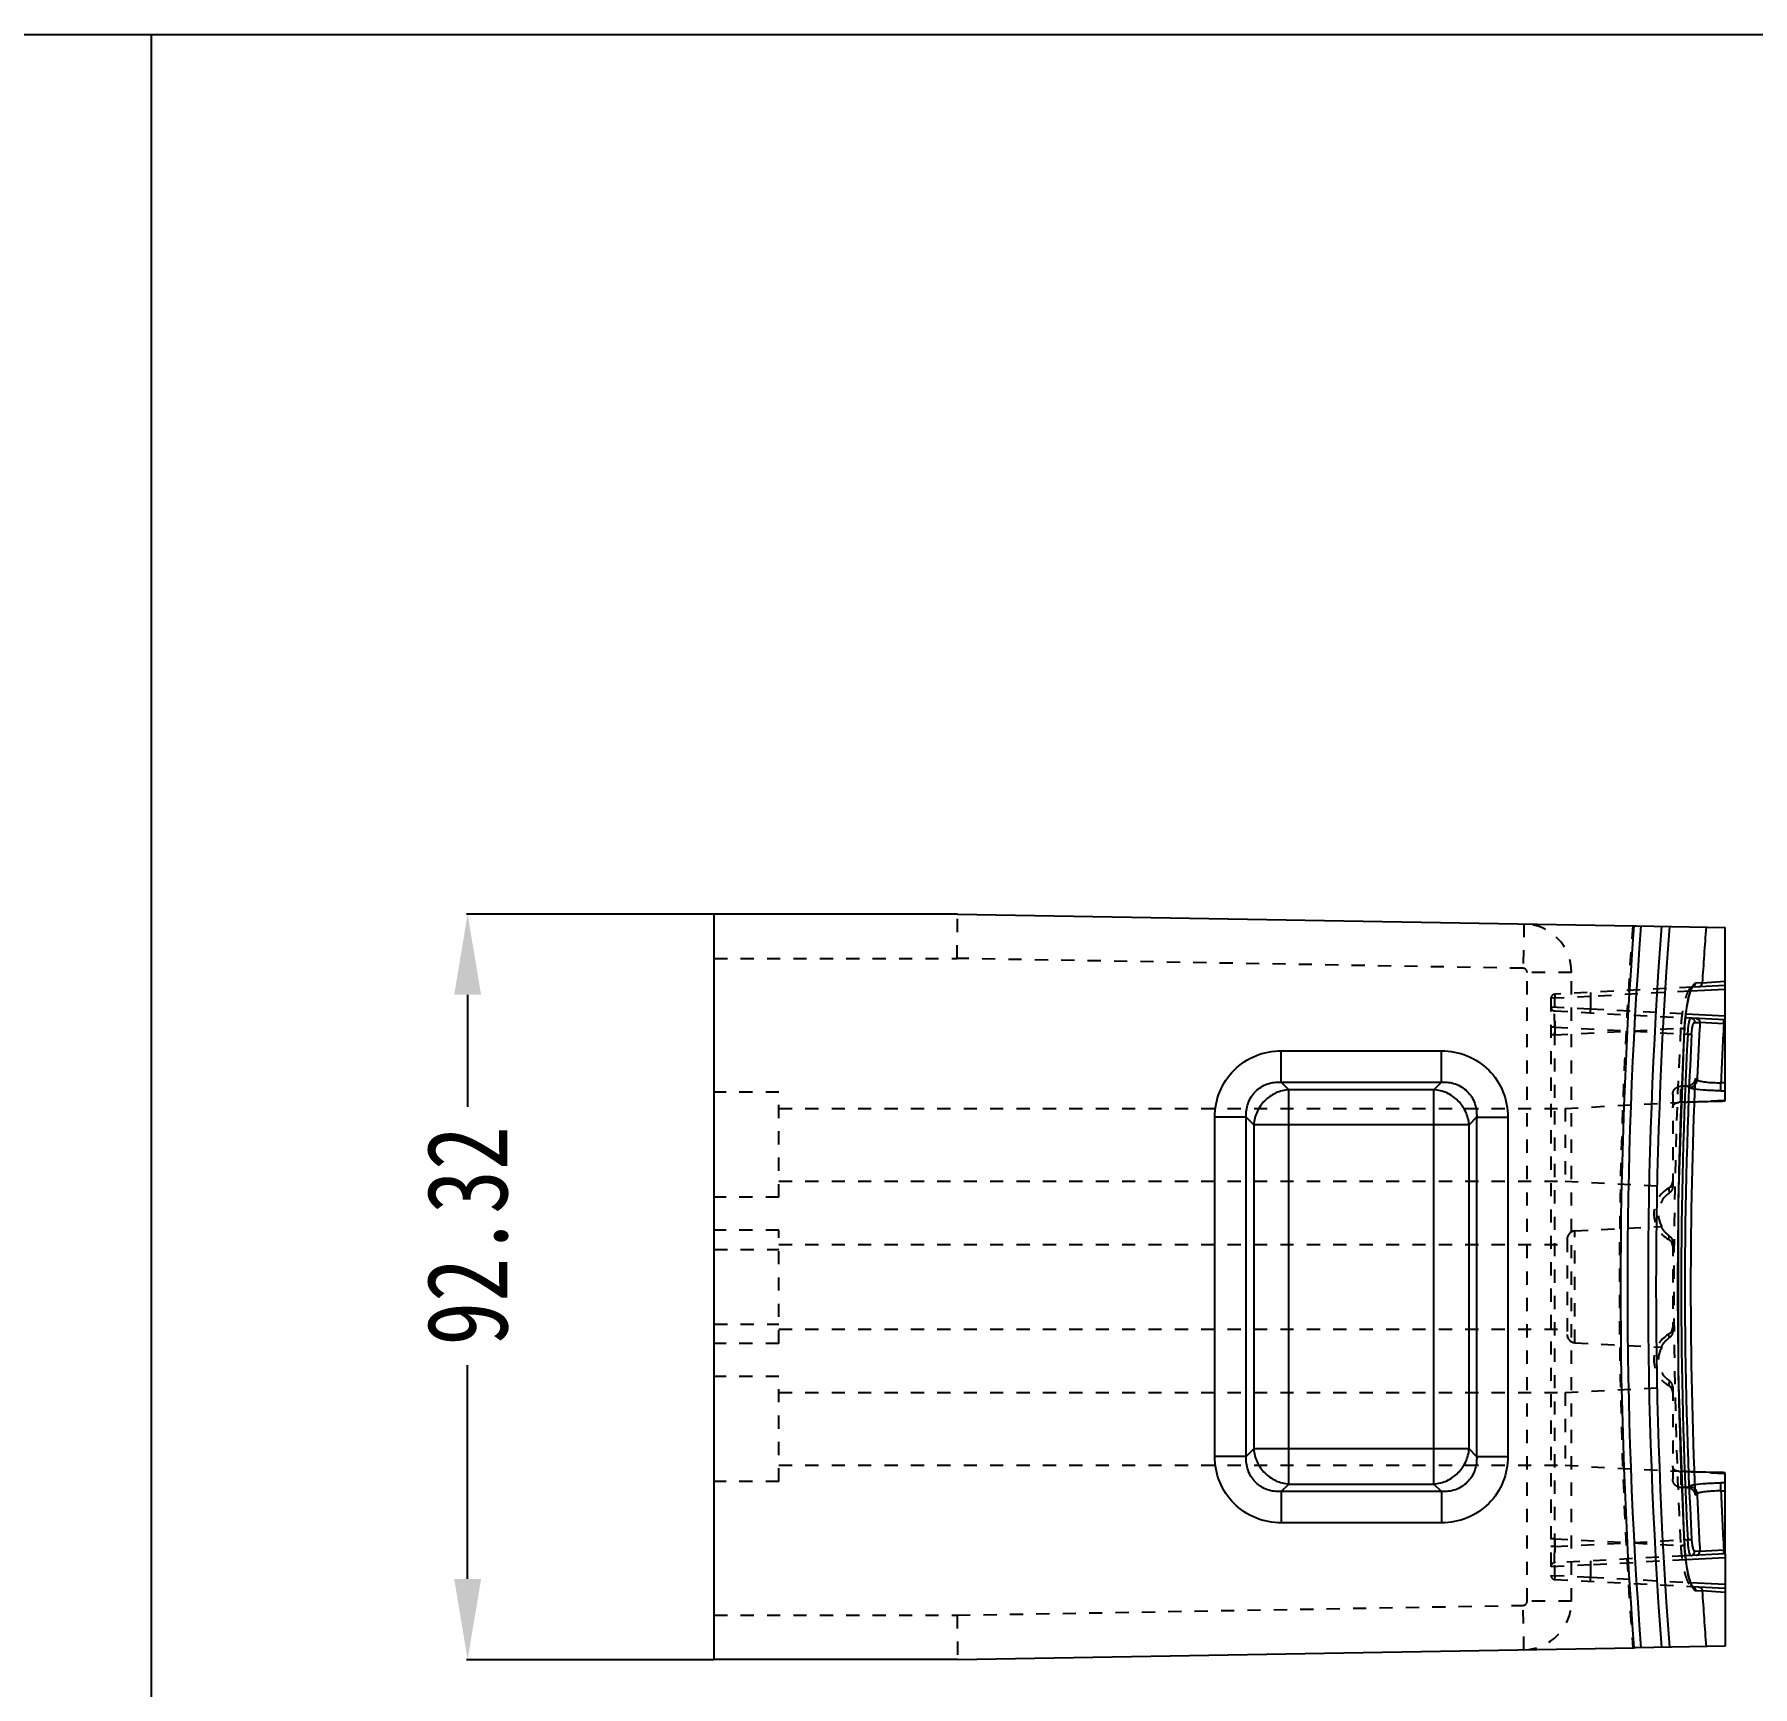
# Model space of a CAD drawing. Header units: millimetres. Extents: x 3432 to 5032, y -1628 to -1061.
# Drawn here: x 3922.9 to 4135.6, y -1265.5 to -1060.9 of the extents above; entities that cross this region are included whole.
import ezdxf

# ---------------------------------------------------------------- set-up
doc = ezdxf.new("R2010")
doc.units = ezdxf.units.MM
doc.header["$LTSCALE"] = 16.335
doc.header["$PDMODE"] = 3
doc.header["$PDSIZE"] = 0.3125
doc.linetypes.add('HIDDEN', pattern=[0.2, 0.1, -0.1])
doc.layers.get('0').update_dxf_attribs({"linetype": 'CONTINUOUS'})
doc.layers.get('Defpoints').update_dxf_attribs({"linetype": 'CONTINUOUS'})
doc.layers.add('DEFAULT_2', color=8, linetype='HIDDEN')
doc.styles.get("Standard").update_dxf_attribs({"font": 'txt', "width": 0.8})
doc.dimstyles.new('STANDARD$0', dxfattribs={"dimscale": 2, "dimtxt": 3, "dimasz": 3, "dimexe": 1.25, "dimexo": 0.625, "dimgap": 0.5, "dimtad": 0, "dimdsep": 46, "dimlunit": 6, "dimtxsty": 'Standard', "dimblk": 'CLOSEDBLANK', "dimcen": 0, "dimclrt": 2, "dimazin": 2, "dimtfac": 2, "dimtmove": 1, "dimatfit": 3, "dimfxl": 0, "dimtolj": 1, "dimtzin": 0, "dimarcsym": 0})

# ---------------------------------------------------------------- blocks, each defined once
blk = doc.blocks.new('*D567')
at = {"color": 4, "lineweight": -2}
for p, q in [((4006.98, -1169.8), (3976.4, -1169.8)), ((3976.52, -1179.8), (3976.52, -1193.65)), ((3976.52, -1252.12), (3976.52, -1225.65)), ((4006.98, -1262.12), (3976.4, -1262.12))]:
    blk.add_line(p, q, dxfattribs=at)
at = {"color": 4}
for points in [[(3974.86, -1179.8), (3978.19, -1179.8), (3976.52, -1169.8)], [(3974.86, -1252.12), (3978.19, -1252.12), (3976.52, -1262.12)]]:
    blk.add_solid(points, dxfattribs=at)
at = {"layer": 'Defpoints', "color": 0}
for p in [(4007.04, -1169.8), (3976.52, -1262.12), (4007.04, -1262.12)]:
    blk.add_point(p, dxfattribs=at)
at = {"color": 6, "insert": (3976.52, -1209.65), "char_height": 10, "attachment_point": 5, "rotation": 90}
blk.add_mtext('\\A1;92.32', dxfattribs=at)

msp = doc.modelspace()

# ---------------------------------------------------------------- linework, layer by layer
msp.add_line((3937.368, -1060.875), (3937.368, -1627.503))
at = {"color": 7, "linetype": 'Continuous'}
for p, q in [((4007.042, -1262.116), (4007.042, -1169.796)), ((4037.146, -1169.796), (4007.042, -1169.796)), ((4037.146, -1169.796), (4120.848, -1171.257)), ((4121.107, -1171.262), (4132.142, -1171.454)), ((4132.142, -1192.944), (4132.142, -1171.454)), ((4132.142, -1179.129), (4127.872, -1179.352)), ((4132.142, -1178.629), (4128.143, -1178.838)), ((4129.311, -1178.33), (4128.497, -1178.373)), ((4129.311, -1178.33), (4132.142, -1178.128)), ((4127.282, -1182.144), (4132.142, -1182.399)), ((4127.119, -1183.964), (4127.109, -1183.964)), ((4132.142, -1182.899), (4127.225, -1182.641)), ((4128.371, -1183.206), (4129.021, -1183.24)), ((4131.978, -1183.394), (4129.021, -1183.24)), ((4131.978, -1183.394), (4132.005, -1182.892)), ((4131.978, -1183.394), (4132.142, -1183.402)), ((4127.095, -1184.643), (4127.528, -1184.665)), ((4077.214, -1190.605), (4077.214, -1186.742)), ((4077.214, -1186.742), (4097.046, -1186.742)), ((4097.046, -1190.605), (4097.046, -1186.742)), ((4077.214, -1190.605), (4078.152, -1191.543)), ((4077.214, -1190.605), (4097.046, -1190.605)), ((4097.046, -1190.605), (4096.108, -1191.543)), ((4128.432, -1190.164), (4128.674, -1190.321)), ((4131.623, -1191.676), (4131.623, -1190.678)), ((4132.142, -1190.678), (4131.623, -1190.678)), ((4078.152, -1240.369), (4078.152, -1191.543)), ((4096.108, -1191.543), (4078.152, -1191.543)), ((4096.108, -1240.369), (4096.108, -1191.543)), ((4131.623, -1191.676), (4132.142, -1191.676)), ((4069.003, -1236.961), (4069.003, -1194.952)), ((4072.867, -1194.952), (4069.003, -1194.952)), ((4072.867, -1236.961), (4072.867, -1194.952)), ((4072.867, -1194.952), (4073.805, -1195.89)), ((4101.393, -1194.952), (4100.455, -1195.89)), ((4101.393, -1194.952), (4101.393, -1236.961)), ((4101.393, -1194.952), (4105.256, -1194.952)), ((4105.256, -1194.952), (4105.256, -1236.961)), ((4073.805, -1195.89), (4073.805, -1236.023)), ((4100.455, -1195.89), (4073.805, -1195.89)), ((4100.455, -1236.023), (4100.455, -1195.89)), ((4072.867, -1236.961), (4069.003, -1236.961)), ((4072.867, -1236.961), (4073.805, -1236.023)), ((4100.455, -1236.023), (4073.805, -1236.023)), ((4101.393, -1236.961), (4100.455, -1236.023)), ((4101.393, -1236.961), (4105.256, -1236.961)), ((4132.142, -1249.014), (4132.142, -1238.968)), ((4077.214, -1241.307), (4078.152, -1240.369)), ((4077.214, -1241.307), (4077.214, -1245.171)), ((4097.046, -1241.307), (4077.214, -1241.307)), ((4078.152, -1240.369), (4096.108, -1240.369)), ((4097.046, -1241.307), (4096.108, -1240.369)), ((4097.046, -1241.307), (4097.046, -1245.171)), ((4128.674, -1241.591), (4128.432, -1241.749)), ((4131.623, -1241.234), (4131.623, -1240.236)), ((4132.142, -1240.236), (4131.623, -1240.236)), ((4131.623, -1241.234), (4132.142, -1241.234)), ((4097.046, -1245.171), (4077.214, -1245.171)), ((4127.095, -1247.27), (4127.528, -1247.247)), ((4127.119, -1247.949), (4127.109, -1247.949)), ((4132.142, -1249.014), (4127.224, -1249.271)), ((4132.142, -1249.514), (4127.282, -1249.768)), ((4129.021, -1248.672), (4128.371, -1248.706)), ((4129.021, -1248.672), (4131.978, -1248.519)), ((4132.142, -1248.51), (4131.978, -1248.519)), ((4132.005, -1249.021), (4131.978, -1248.519)), ((4132.142, -1249.322), (4132.142, -1260.458)), ((4127.873, -1252.56), (4132.142, -1252.784)), ((4128.125, -1253.073), (4132.142, -1253.284)), ((4128.497, -1253.54), (4129.311, -1253.582)), ((4132.142, -1253.785), (4129.311, -1253.582)), ((4037.146, -1262.116), (4120.848, -1260.655)), ((4132.142, -1260.458), (4121.107, -1260.651)), ((4037.146, -1262.116), (4007.042, -1262.116))]:
    msp.add_line(p, q, dxfattribs=at)
msp.add_lwpolyline([(3431.544, -1060.875), (4642.265, -1060.875), (4642.265, -1627.503), (3431.544, -1627.503)], close=True)
for points in [[(4127.119, -1183.964), (4127.125, -1183.848), (4127.202, -1182.838), (4127.309, -1181.9), (4127.44, -1181.062), (4127.585, -1180.344), (4127.738, -1179.755), (4127.889, -1179.304), (4128.027, -1178.994)], [(4128.027, -1178.994), (4128.13, -1178.832), (4128.142, -1178.818)], [(4127.119, -1247.949), (4126.371, -1226.947), (4126.37, -1205.039), (4127.119, -1183.964)], [(4128.031, -1252.925), (4127.894, -1252.622), (4127.744, -1252.178), (4127.592, -1251.599), (4127.447, -1250.89), (4127.316, -1250.062), (4127.208, -1249.135), (4127.129, -1248.134), (4127.119, -1247.949)], [(4128.134, -1253.095), (4128.143, -1253.1), (4128.131, -1253.083), (4128.031, -1252.925)]]:
    msp.add_lwpolyline(points, dxfattribs=at)
for centre, radius, start, end in [((4724.242, -1215.956), 605.047, 175.763308, 184.236692), ((4724.242, -1215.956), 604.186, 175.758693, 184.241307), ((4724.242, -1215.956), 601.639, 175.744953, 184.255047), ((4724.242, -1215.956), 600.652, 175.739599, 184.260401), ((4724.242, -1215.956), 596.119, 175.71478, 176.381194), ((4730.342, -1215.956), 604.08, 176.963826, 183.036172), ((4724.242, -1215.956), 596.119, 176.854001, 177.535323), ((4724.242, -1215.956), 593.158, 176.853071, 177.557544), ((4718.282, -1215.956), 591.582, 176.968016, 183.031985), ((4718.282, -1215.956), 591.115, 176.968124, 183.031864), ((4724.242, -1215.956), 596.368, 177.521238, 182.478762), ((4724.242, -1215.956), 596.119, 182.464677, 183.145999), ((4724.242, -1215.956), 593.158, 182.442456, 183.146929), ((4724.242, -1215.956), 596.119, 183.618806, 184.28522)]:
    msp.add_arc(centre, radius, start, end, dxfattribs=at)
for points, knots in [([(4128, -1178.943), (4127.874, -1179.221), (4127.658, -1179.903), (4127.41, -1181.066), (4127.217, -1182.453), (4127.137, -1183.445), (4127.11, -1183.96)], [0, 0, 0, 0, 0.1793476, 0.4170713, 0.697268, 1, 1, 1, 1]), ([(4128.253, -1178.521), (4128.231, -1178.547), (4128.13, -1178.677), (4128.054, -1178.824), (4128, -1178.943)], [0, 0, 0, 0, 0.2080836, 1, 1, 1, 1]), ([(4128.03, -1178.844), (4128.108, -1178.84), (4128.267, -1178.792), (4128.384, -1178.673), (4128.426, -1178.604)], [0, 0, 0, 0, 0.491662, 1, 1, 1, 1]), ([(4128.497, -1178.373), (4128.476, -1178.374), (4128.38, -1178.394), (4128.304, -1178.464), (4128.253, -1178.521)], [0, 0, 0, 0, 0.2099883, 1, 1, 1, 1]), ([(4128.426, -1178.604), (4128.436, -1178.587), (4128.473, -1178.515), (4128.493, -1178.434), (4128.497, -1178.373)], [0, 0, 0, 0, 0.2432095, 1, 1, 1, 1]), ([(4128.845, -1178.801), (4128.964, -1178.795), (4129.203, -1178.687), (4129.304, -1178.448), (4129.311, -1178.33)], [0, 0, 0, 0, 0.5022883, 1, 1, 1, 1]), ([(4127.528, -1184.665), (4127.541, -1184.408), (4127.579, -1183.933), (4127.654, -1183.378), (4127.729, -1183.022), (4127.785, -1182.84), (4127.831, -1182.728), (4127.883, -1182.676), (4127.905, -1182.677)], [0, 0, 0, 0, 0.3765855, 0.6945671, 0.8166197, 0.9086773, 0.9685999, 1, 1, 1, 1]), ([(4127.905, -1182.677), (4128.031, -1182.684), (4128.289, -1182.807), (4128.378, -1183.078), (4128.371, -1183.206)], [0, 0, 0, 0, 0.4967133, 1, 1, 1, 1]), ([(4127.994, -1184.691), (4128.005, -1184.497), (4128.038, -1184.139), (4128.109, -1183.724), (4128.188, -1183.455), (4128.247, -1183.312), (4128.318, -1183.207), (4128.371, -1183.206)], [0, 0, 0, 0, 0.3719411, 0.6859985, 0.8069, 0.8990414, 1, 1, 1, 1]), ([(4128.555, -1182.711), (4128.681, -1182.718), (4128.94, -1182.841), (4129.028, -1183.112), (4129.021, -1183.24)], [0, 0, 0, 0, 0.4967176, 1, 1, 1, 1]), ([(4127.528, -1184.665), (4127.582, -1184.668), (4127.738, -1184.677), (4127.893, -1184.684), (4127.994, -1184.691)], [0, 0, 0, 0, 0.3486116, 1, 1, 1, 1]), ([(4069.003, -1194.952), (4069.003, -1193.881), (4069.406, -1191.714), (4071.218, -1188.957), (4073.975, -1187.144), (4076.142, -1186.742), (4077.214, -1186.742)], [0, 0, 0, 0, 0.2500667, 0.4999766, 0.749904, 1, 1, 1, 1]), ([(4097.046, -1186.742), (4098.117, -1186.742), (4100.284, -1187.144), (4103.041, -1188.956), (4104.854, -1191.714), (4105.256, -1193.881), (4105.256, -1194.952)], [0, 0, 0, 0, 0.2500667, 0.4999766, 0.749904, 1, 1, 1, 1]), ([(4072.867, -1194.952), (4072.837, -1194.377), (4072.981, -1193.194), (4073.921, -1191.66), (4075.456, -1190.719), (4076.638, -1190.575), (4077.214, -1190.605)], [0, 0, 0, 0, 0.2489164, 0.499972, 0.7510509, 1, 1, 1, 1]), ([(4097.046, -1190.605), (4097.621, -1190.575), (4098.803, -1190.719), (4100.338, -1191.66), (4101.279, -1193.194), (4101.423, -1194.377), (4101.393, -1194.952)], [0, 0, 0, 0, 0.2489164, 0.499972, 0.7510509, 1, 1, 1, 1]), ([(4128.43, -1190.921), (4128.464, -1190.881), (4128.593, -1190.705), (4128.663, -1190.487), (4128.674, -1190.321)], [0, 0, 0, 0, 0.2391667, 1, 1, 1, 1]), ([(4128.674, -1190.321), (4128.715, -1190.356), (4128.835, -1190.415), (4129.057, -1190.484), (4129.356, -1190.545), (4129.877, -1190.62), (4130.641, -1190.675), (4131.282, -1190.683), (4131.623, -1190.678)], [0, 0, 0, 0, 0.0532986, 0.1313799, 0.2337205, 0.3580976, 0.6590246, 1, 1, 1, 1]), ([(4078.152, -1191.543), (4077.602, -1191.58), (4076.5, -1191.867), (4075.106, -1192.845), (4074.129, -1194.238), (4073.842, -1195.341), (4073.805, -1195.89)], [0, 0, 0, 0, 0.2480086, 0.5, 0.7519914, 1, 1, 1, 1]), ([(4100.455, -1195.89), (4100.418, -1195.341), (4100.131, -1194.238), (4099.153, -1192.845), (4097.76, -1191.867), (4096.657, -1191.58), (4096.108, -1191.543)], [0, 0, 0, 0, 0.2480086, 0.5, 0.7519914, 1, 1, 1, 1]), ([(4128.348, -1193.036), (4128.662, -1193.026), (4129.926, -1192.99), (4131.191, -1192.963), (4132.142, -1192.944)], [0, 0, 0, 0, 0.2479238, 1, 1, 1, 1]), ([(4131.623, -1191.676), (4131.01, -1191.676), (4129.92, -1191.645), (4128.831, -1191.551), (4128.361, -1191.47)], [0, 0, 0, 0, 0.5619288, 1, 1, 1, 1]), ([(4077.214, -1245.171), (4076.142, -1245.171), (4073.976, -1244.769), (4071.219, -1242.956), (4069.406, -1240.199), (4069.003, -1238.032), (4069.003, -1236.961)], [0, 0, 0, 0, 0.2500667, 0.4999766, 0.749904, 1, 1, 1, 1]), ([(4077.214, -1241.307), (4076.638, -1241.337), (4075.456, -1241.194), (4073.921, -1240.253), (4072.981, -1238.718), (4072.837, -1237.536), (4072.867, -1236.961)], [0, 0, 0, 0, 0.2489164, 0.499972, 0.7510509, 1, 1, 1, 1]), ([(4073.805, -1236.023), (4073.842, -1236.572), (4074.129, -1237.674), (4075.106, -1239.068), (4076.5, -1240.046), (4077.602, -1240.333), (4078.152, -1240.369)], [0, 0, 0, 0, 0.2480086, 0.5, 0.7519914, 1, 1, 1, 1]), ([(4096.108, -1240.369), (4096.657, -1240.333), (4097.76, -1240.046), (4099.153, -1239.068), (4100.131, -1237.674), (4100.418, -1236.572), (4100.455, -1236.023)], [0, 0, 0, 0, 0.2480086, 0.5, 0.7519914, 1, 1, 1, 1]), ([(4101.393, -1236.961), (4101.423, -1237.536), (4101.279, -1238.718), (4100.338, -1240.253), (4098.804, -1241.194), (4097.621, -1241.337), (4097.046, -1241.307)], [0, 0, 0, 0, 0.2489164, 0.499972, 0.7510509, 1, 1, 1, 1]), ([(4105.256, -1236.961), (4105.256, -1238.032), (4104.854, -1240.198), (4103.041, -1242.956), (4100.284, -1244.769), (4098.117, -1245.171), (4097.046, -1245.171)], [0, 0, 0, 0, 0.2500667, 0.4999766, 0.749904, 1, 1, 1, 1]), ([(4132.142, -1238.968), (4131.824, -1238.962), (4130.559, -1238.936), (4129.295, -1238.907), (4128.348, -1238.876)], [0, 0, 0, 0, 0.2514991, 1, 1, 1, 1]), ([(4128.359, -1240.443), (4128.83, -1240.361), (4129.919, -1240.267), (4131.01, -1240.236), (4131.623, -1240.236)], [0, 0, 0, 0, 0.4379914, 1, 1, 1, 1]), ([(4128.43, -1240.991), (4128.464, -1241.031), (4128.593, -1241.207), (4128.663, -1241.426), (4128.674, -1241.591)], [0, 0, 0, 0, 0.2391651, 1, 1, 1, 1]), ([(4131.623, -1241.234), (4131.282, -1241.229), (4130.641, -1241.238), (4129.877, -1241.293), (4129.356, -1241.367), (4129.057, -1241.429), (4128.835, -1241.498), (4128.715, -1241.557), (4128.674, -1241.591)], [0, 0, 0, 0, 0.3411208, 0.6419944, 0.766305, 0.8686554, 0.946692, 1, 1, 1, 1]), ([(4127.11, -1247.952), (4127.137, -1248.468), (4127.218, -1249.46), (4127.411, -1250.848), (4127.659, -1252.012), (4127.875, -1252.694), (4128.001, -1252.972)], [0, 0, 0, 0, 0.3028059, 0.5830343, 0.8207174, 1, 1, 1, 1]), ([(4127.528, -1247.247), (4127.581, -1247.244), (4127.736, -1247.236), (4127.892, -1247.228), (4127.994, -1247.221)], [0, 0, 0, 0, 0.3384041, 1, 1, 1, 1]), ([(4127.905, -1249.236), (4127.883, -1249.237), (4127.829, -1249.186), (4127.786, -1249.072), (4127.729, -1248.891), (4127.654, -1248.535), (4127.578, -1247.979), (4127.542, -1247.505), (4127.528, -1247.247)], [0, 0, 0, 0, 0.0318228, 0.0914948, 0.1834759, 0.305523, 0.6234901, 1, 1, 1, 1]), ([(4127.994, -1247.221), (4128.005, -1247.415), (4128.038, -1247.771), (4128.11, -1248.188), (4128.186, -1248.453), (4128.244, -1248.588), (4128.297, -1248.676), (4128.35, -1248.707), (4128.371, -1248.706)], [0, 0, 0, 0, 0.3692241, 0.6824602, 0.8029251, 0.8952735, 0.9592993, 1, 1, 1, 1]), ([(4127.905, -1249.236), (4128.031, -1249.229), (4128.29, -1249.105), (4128.378, -1248.834), (4128.371, -1248.706)], [0, 0, 0, 0, 0.4967109, 1, 1, 1, 1]), ([(4128.555, -1249.201), (4128.681, -1249.195), (4128.94, -1249.071), (4129.028, -1248.8), (4129.021, -1248.672)], [0, 0, 0, 0, 0.4967165, 1, 1, 1, 1]), ([(4128.001, -1252.972), (4128.021, -1253.016), (4128.093, -1253.163), (4128.178, -1253.306), (4128.254, -1253.393)], [0, 0, 0, 0, 0.2931548, 1, 1, 1, 1]), ([(4128.03, -1253.068), (4128.108, -1253.073), (4128.265, -1253.12), (4128.381, -1253.236), (4128.423, -1253.304)], [0, 0, 0, 0, 0.4925261, 1, 1, 1, 1]), ([(4128.254, -1253.393), (4128.273, -1253.414), (4128.339, -1253.482), (4128.43, -1253.537), (4128.497, -1253.54)], [0, 0, 0, 0, 0.303781, 1, 1, 1, 1]), ([(4128.423, -1253.304), (4128.433, -1253.321), (4128.472, -1253.394), (4128.493, -1253.477), (4128.497, -1253.54)], [0, 0, 0, 0, 0.2429481, 1, 1, 1, 1]), ([(4128.845, -1253.111), (4128.964, -1253.117), (4129.203, -1253.225), (4129.304, -1253.465), (4129.311, -1253.582)], [0, 0, 0, 0, 0.5022922, 1, 1, 1, 1])]:
    msp.add_open_spline(points, degree=3, knots=knots, dxfattribs=at)
at = {"layer": 'DEFAULT_2', "color": 8, "linetype": 'HIDDEN'}
for p, q in [((4037.098, -1175.296), (4037.146, -1169.796)), ((4107.246, -1171.02), (4107.15, -1176.519)), ((4120.848, -1171.257), (4121.107, -1171.262)), ((4007.042, -1175.296), (4037.098, -1175.296)), ((4107.15, -1176.519), (4037.098, -1175.296)), ((4107.642, -1254.894), (4107.642, -1177.019)), ((4113.142, -1177.019), (4107.642, -1177.019)), ((4113.142, -1254.894), (4113.142, -1177.019)), ((4115.498, -1180.001), (4110.585, -1180.233)), ((4128.143, -1178.838), (4111.059, -1179.733)), ((4127.872, -1179.352), (4115.498, -1180.001)), ((4115.498, -1180.001), (4115.498, -1181.526)), ((4110.585, -1180.233), (4110.585, -1251.68)), ((4110.585, -1181.295), (4115.498, -1181.526)), ((4111.059, -1181.794), (4127.225, -1182.641)), ((4115.498, -1181.526), (4127.282, -1182.144)), ((4111.059, -1183.802), (4110.585, -1183.802)), ((4111.059, -1248.11), (4111.059, -1183.802)), ((4111.059, -1183.802), (4127.095, -1184.643)), ((4111.059, -1184.754), (4126.643, -1183.937)), ((4111.059, -1184.754), (4110.585, -1184.754)), ((4015.042, -1191.86), (4007.042, -1191.86)), ((4015.042, -1204.86), (4015.042, -1191.86)), ((4125.667, -1192.124), (4125.667, -1203.478)), ((4126.673, -1193.086), (4126.673, -1191.111)), ((4127.432, -1191.111), (4126.673, -1191.111)), ((4127.1, -1193.086), (4132.142, -1192.822)), ((4127.688, -1191.277), (4127.432, -1191.111)), ((4015.042, -1193.86), (4112.339, -1193.86)), ((4112.339, -1193.86), (4126.406, -1193.123)), ((4112.339, -1193.86), (4112.339, -1202.86)), ((4127.1, -1193.086), (4126.673, -1193.086)), ((4015.042, -1202.86), (4112.339, -1202.86)), ((4112.339, -1202.86), (4125.661, -1203.558)), ((4015.042, -1204.86), (4007.042, -1204.86)), ((4015.042, -1208.956), (4007.042, -1208.956)), ((4015.042, -1222.956), (4015.042, -1208.957)), ((4113.549, -1209.038), (4124.303, -1208.474)), ((4113.549, -1222.875), (4113.549, -1209.038)), ((4125.16, -1210.085), (4125.209, -1209.624)), ((4007.042, -1211.326), (4015.042, -1211.326)), ((4015.042, -1210.706), (4112.596, -1210.706)), ((4112.596, -1210.042), (4112.596, -1221.87)), ((4125.667, -1210.516), (4125.667, -1221.396)), ((4007.042, -1220.586), (4015.042, -1220.586)), ((4015.042, -1221.206), (4112.596, -1221.206)), ((4125.21, -1222.288), (4125.16, -1221.827)), ((4015.042, -1222.956), (4007.042, -1222.956)), ((4113.549, -1222.875), (4124.303, -1223.438)), ((4015.042, -1227.052), (4007.042, -1227.052)), ((4015.042, -1240.053), (4015.042, -1227.052)), ((4015.042, -1229.052), (4112.339, -1229.052)), ((4112.339, -1229.052), (4125.661, -1228.354)), ((4112.339, -1229.052), (4112.339, -1238.052)), ((4125.667, -1228.434), (4125.667, -1239.789)), ((4015.042, -1238.052), (4112.339, -1238.052)), ((4112.339, -1238.052), (4126.406, -1238.79)), ((4126.673, -1238.826), (4126.673, -1240.802)), ((4127.1, -1238.826), (4126.673, -1238.826)), ((4127.1, -1238.826), (4132.142, -1239.09)), ((4015.042, -1240.052), (4007.042, -1240.052)), ((4127.432, -1240.802), (4126.673, -1240.802)), ((4127.432, -1240.802), (4127.688, -1240.636)), ((4111.059, -1247.158), (4110.585, -1247.158)), ((4111.059, -1248.11), (4110.585, -1248.11)), ((4111.059, -1247.158), (4126.643, -1247.975)), ((4111.059, -1248.11), (4127.095, -1247.27)), ((4127.224, -1249.271), (4111.059, -1250.118)), ((4127.282, -1249.768), (4115.498, -1250.386)), ((4132.142, -1249.014), (4132.142, -1249.322)), ((4115.498, -1250.386), (4110.585, -1250.618)), ((4110.585, -1251.68), (4115.498, -1251.911)), ((4111.059, -1252.179), (4128.125, -1253.073)), ((4115.498, -1250.386), (4115.498, -1251.911)), ((4115.498, -1251.911), (4127.873, -1252.56)), ((4128.028, -1253.068), (4128.134, -1253.095)), ((4007.042, -1256.616), (4037.098, -1256.616)), ((4037.098, -1256.616), (4107.15, -1255.393)), ((4037.098, -1256.616), (4037.146, -1262.116)), ((4107.246, -1260.893), (4107.15, -1255.393)), ((4113.142, -1254.894), (4107.642, -1254.894)), ((4121.107, -1260.651), (4120.848, -1260.655))]:
    msp.add_line(p, q, dxfattribs=at)
msp.add_lwpolyline([(4128.142, -1178.818), (4128.144, -1178.812), (4128.029, -1178.844)], dxfattribs=at)
for centre, radius, start, end in [((4107.142, -1177.019), 6, 0, 89), ((4724.242, -1215.956), 605.185, 175.764047, 184.235953), ((4107.142, -1177.019), 0.5, 0, 89), ((4111.085, -1180.233), 0.5, 93, 180), ((4111.085, -1181.295), 0.5, 180, 267), ((4730.342, -1215.956), 604.547, 176.963992, 183.036007), ((4124.661, -1202.855), 1.006, 299.7246, 0.02115), ((4126.975, -1206.907), 3.66, 119.72182, 240.27817), ((4126.975, -1206.907), 3.098, 124.31582, 210.39304), ((4149.574, -1201.361), 24.528, 185.53897, 186.99514), ((4113.601, -1210.042), 1.006, 93, 180), ((4124.661, -1210.959), 1.006, 359.98731, 60.27098), ((4113.601, -1221.871), 1.006, 180, 267), ((4126.975, -1225.006), 3.66, 119.72182, 240.27817), ((4124.661, -1220.954), 1.006, 299.72549, 0.02027), ((4126.975, -1225.006), 3.098, 149.60696, 235.68464), ((4149.572, -1230.552), 24.526, 173.00308, 174.45934), ((4124.661, -1229.058), 1.006, 359.98793, 60.27036), ((4111.085, -1250.618), 0.5, 93, 180), ((4111.085, -1251.68), 0.5, 180, 267), ((4107.142, -1254.894), 0.5, 271, 0), ((4107.142, -1254.894), 6, 271, 0)]:
    msp.add_arc(centre, radius, start, end, dxfattribs=at)
for centre, major_axis, start_param, end_param in [((4126.673, -1194.099), (0, 1.013), 0, 0.2688037), ((4126.673, -1237.813), (0, -1.013), -0.2688037, 0)]:
    msp.add_ellipse(centre, major_axis=major_axis, ratio=0.9925462, start_param=start_param, end_param=end_param, dxfattribs=at)
for points, knots in [([(4111.059, -1179.733), (4111.057, -1179.734), (4111.059, -1179.746), (4111.055, -1179.76), (4111.056, -1179.793), (4111.054, -1179.834), (4111.053, -1179.888), (4111.052, -1179.983), (4111.051, -1180.13), (4111.049, -1180.34), (4111.049, -1180.593), (4111.048, -1180.885), (4111.048, -1181.347), (4111.049, -1182), (4111.051, -1182.857), (4111.054, -1183.787), (4111.057, -1184.427), (4111.059, -1184.754)], [0, 0, 0, 0, 0.0012438, 0.0048704, 0.0108814, 0.0192668, 0.0300147, 0.0431006, 0.0761371, 0.1180709, 0.1685017, 0.2269368, 0.2928279, 0.4443561, 0.6172309, 0.8048996, 1, 1, 1, 1]), ([(4115.48, -1179.502), (4115.477, -1179.502), (4115.482, -1179.522), (4115.477, -1179.543), (4115.481, -1179.592), (4115.482, -1179.652), (4115.485, -1179.727), (4115.49, -1179.845), (4115.494, -1179.937), (4115.498, -1180.001)], [0, 0, 0, 0, 0.0197021, 0.0766266, 0.1688098, 0.2930681, 0.4445144, 0.6179302, 1, 1, 1, 1]), ([(4128.03, -1178.844), (4127.951, -1178.848), (4127.828, -1178.93), (4127.701, -1179.084), (4127.545, -1179.337), (4127.364, -1179.764), (4127.169, -1180.392), (4126.991, -1181.152), (4126.782, -1182.344), (4126.684, -1183.288), (4126.643, -1183.937)], [0, 0, 0, 0, 0.0436997, 0.0742177, 0.1116251, 0.2074202, 0.3298831, 0.4754961, 0.6395922, 1, 1, 1, 1]), ([(4111.059, -1183.802), (4111.057, -1183.672), (4111.054, -1183.415), (4111.051, -1183.043), (4111.049, -1182.7), (4111.048, -1182.399), (4111.048, -1182.181), (4111.05, -1182.036), (4111.05, -1181.952), (4111.053, -1181.887), (4111.052, -1181.836), (4111.058, -1181.814), (4111.056, -1181.794), (4111.059, -1181.794)], [0, 0, 0, 0, 0.1951054, 0.3829617, 0.5559494, 0.7075407, 0.8318123, 0.8821819, 0.9240359, 0.9570053, 0.9807551, 0.9950971, 1, 1, 1, 1]), ([(4115.48, -1182.026), (4115.477, -1182.026), (4115.482, -1182.006), (4115.477, -1181.984), (4115.481, -1181.935), (4115.482, -1181.875), (4115.485, -1181.8), (4115.49, -1181.683), (4115.494, -1181.59), (4115.498, -1181.526)], [0, 0, 0, 0, 0.0197021, 0.0766266, 0.1688098, 0.2930682, 0.4445145, 0.6179302, 1, 1, 1, 1]), ([(4126.643, -1183.937), (4126.701, -1183.94), (4126.785, -1183.945), (4126.892, -1183.951), (4126.961, -1183.954), (4127.021, -1183.958), (4127.064, -1183.96), (4127.09, -1183.962), (4127.106, -1183.962), (4127.112, -1183.965), (4127.119, -1183.963), (4127.119, -1183.964)], [0, 0, 0, 0, 0.3681114, 0.5295352, 0.675539, 0.8022219, 0.9049055, 0.9445128, 0.9744741, 0.9934215, 1, 1, 1, 1]), ([(4128.432, -1190.164), (4128.426, -1190.29), (4128.366, -1190.542), (4128.14, -1190.857), (4127.813, -1191.064), (4127.558, -1191.111), (4127.432, -1191.111)], [0, 0, 0, 0, 0.2499774, 0.4999553, 0.7499761, 1, 1, 1, 1]), ([(4125.667, -1192.124), (4125.667, -1191.992), (4125.719, -1191.727), (4125.942, -1191.39), (4126.276, -1191.164), (4126.542, -1191.111), (4126.673, -1191.111)], [0, 0, 0, 0, 0.2500337, 0.5000359, 0.7500187, 1, 1, 1, 1]), ([(4127.688, -1191.277), (4127.834, -1191.273), (4128.116, -1191.202), (4128.343, -1191.023), (4128.43, -1190.921)], [0, 0, 0, 0, 0.520429, 1, 1, 1, 1]), ([(4128.361, -1191.47), (4128.219, -1191.446), (4127.991, -1191.398), (4127.764, -1191.326), (4127.688, -1191.277)], [0, 0, 0, 0, 0.6153182, 1, 1, 1, 1]), ([(4125.667, -1193.794), (4125.667, -1193.706), (4125.702, -1193.535), (4125.891, -1193.263), (4126.125, -1193.161), (4126.279, -1193.136)], [0, 0, 0, 0, 0.2739475, 0.5194048, 1, 1, 1, 1]), ([(4126.279, -1193.136), (4126.31, -1193.131), (4126.352, -1193.126), (4126.395, -1193.123), (4126.406, -1193.123)], [0, 0, 0, 0, 0.7366262, 1, 1, 1, 1]), ([(4127.1, -1193.086), (4127.202, -1193.081), (4127.618, -1193.061), (4128.034, -1193.047), (4128.348, -1193.036)], [0, 0, 0, 0, 0.2450825, 1, 1, 1, 1]), ([(4125.667, -1203.558), (4125.665, -1203.558), (4125.669, -1203.548), (4125.665, -1203.536), (4125.668, -1203.509), (4125.667, -1203.489), (4125.667, -1203.477)], [0, 0, 0, 0, 0.0628468, 0.2506366, 0.5632084, 1, 1, 1, 1]), ([(4125.209, -1209.624), (4125.023, -1209.493), (4124.784, -1209.283), (4124.544, -1208.984), (4124.429, -1208.811), (4124.354, -1208.672), (4124.313, -1208.581), (4124.297, -1208.524), (4124.29, -1208.499), (4124.295, -1208.474), (4124.303, -1208.474)], [0, 0, 0, 0, 0.4553593, 0.6278233, 0.7654463, 0.8698335, 0.9423366, 0.9670462, 0.9843419, 1, 1, 1, 1]), ([(4125.209, -1209.624), (4125.351, -1209.723), (4125.586, -1209.996), (4125.668, -1210.345), (4125.668, -1210.516)], [0, 0, 0, 0, 0.5014211, 1, 1, 1, 1]), ([(4124.303, -1223.438), (4124.295, -1223.438), (4124.29, -1223.414), (4124.297, -1223.389), (4124.313, -1223.332), (4124.354, -1223.241), (4124.429, -1223.102), (4124.544, -1222.929), (4124.784, -1222.63), (4125.023, -1222.419), (4125.209, -1222.289)], [0, 0, 0, 0, 0.0156581, 0.0329538, 0.0576634, 0.1301665, 0.2345537, 0.3721766, 0.5446407, 1, 1, 1, 1]), ([(4125.668, -1221.396), (4125.668, -1221.568), (4125.586, -1221.917), (4125.351, -1222.19), (4125.21, -1222.288)], [0, 0, 0, 0, 0.4986965, 1, 1, 1, 1]), ([(4125.667, -1228.354), (4125.665, -1228.354), (4125.668, -1228.365), (4125.665, -1228.376), (4125.668, -1228.404), (4125.667, -1228.423), (4125.667, -1228.435)], [0, 0, 0, 0, 0.0628624, 0.2506382, 0.5631618, 1, 1, 1, 1]), ([(4126.279, -1238.777), (4126.125, -1238.752), (4125.891, -1238.65), (4125.702, -1238.378), (4125.667, -1238.207), (4125.667, -1238.118)], [0, 0, 0, 0, 0.4806047, 0.7260592, 1, 1, 1, 1]), ([(4126.406, -1238.79), (4126.395, -1238.789), (4126.352, -1238.786), (4126.31, -1238.782), (4126.279, -1238.777)], [0, 0, 0, 0, 0.2633642, 1, 1, 1, 1]), ([(4128.348, -1238.876), (4128.243, -1238.873), (4127.827, -1238.859), (4127.41, -1238.842), (4127.1, -1238.826)], [0, 0, 0, 0, 0.2537058, 1, 1, 1, 1]), ([(4126.673, -1240.802), (4126.542, -1240.802), (4126.276, -1240.749), (4125.942, -1240.522), (4125.719, -1240.185), (4125.667, -1239.92), (4125.667, -1239.789)], [0, 0, 0, 0, 0.2499721, 0.4999485, 0.7499574, 1, 1, 1, 1]), ([(4127.432, -1240.802), (4127.558, -1240.802), (4127.813, -1240.849), (4128.14, -1241.056), (4128.366, -1241.37), (4128.426, -1241.623), (4128.432, -1241.749)], [0, 0, 0, 0, 0.2500091, 0.5000359, 0.7500281, 1, 1, 1, 1]), ([(4127.688, -1240.636), (4127.763, -1240.587), (4127.99, -1240.514), (4128.217, -1240.467), (4128.359, -1240.443)], [0, 0, 0, 0, 0.3844998, 1, 1, 1, 1]), ([(4127.688, -1240.636), (4127.834, -1240.639), (4128.116, -1240.71), (4128.343, -1240.889), (4128.43, -1240.991)], [0, 0, 0, 0, 0.5204286, 1, 1, 1, 1]), ([(4111.059, -1247.158), (4111.057, -1247.485), (4111.054, -1248.125), (4111.051, -1249.055), (4111.049, -1249.912), (4111.048, -1250.565), (4111.048, -1251.027), (4111.049, -1251.32), (4111.049, -1251.572), (4111.051, -1251.782), (4111.052, -1251.929), (4111.053, -1252.024), (4111.054, -1252.079), (4111.056, -1252.12), (4111.055, -1252.152), (4111.059, -1252.166), (4111.057, -1252.179), (4111.059, -1252.179)], [0, 0, 0, 0, 0.1950585, 0.3826657, 0.5555421, 0.7070819, 0.7729827, 0.831428, 0.8818749, 0.9238193, 0.9568755, 0.9699686, 0.98072, 0.9891096, 0.9951248, 0.9987547, 1, 1, 1, 1]), ([(4111.059, -1250.118), (4111.056, -1250.119), (4111.058, -1250.098), (4111.052, -1250.077), (4111.053, -1250.025), (4111.05, -1249.961), (4111.05, -1249.876), (4111.048, -1249.731), (4111.048, -1249.513), (4111.049, -1249.212), (4111.051, -1248.869), (4111.054, -1248.497), (4111.057, -1248.241), (4111.059, -1248.11)], [0, 0, 0, 0, 0.0049045, 0.0192523, 0.0430195, 0.0760329, 0.1179409, 0.1683637, 0.2927415, 0.4443229, 0.6171911, 0.8049141, 1, 1, 1, 1]), ([(4126.643, -1247.975), (4126.702, -1247.972), (4126.785, -1247.968), (4126.891, -1247.962), (4126.959, -1247.958), (4127.02, -1247.955), (4127.064, -1247.952), (4127.091, -1247.95), (4127.106, -1247.95), (4127.112, -1247.948), (4127.119, -1247.95), (4127.119, -1247.949)], [0, 0, 0, 0, 0.3705947, 0.5254667, 0.6692331, 0.8008351, 0.9069083, 0.9466293, 0.9758689, 0.9938702, 1, 1, 1, 1]), ([(4126.643, -1247.975), (4126.684, -1248.624), (4126.782, -1249.567), (4126.991, -1250.759), (4127.168, -1251.52), (4127.364, -1252.148), (4127.545, -1252.575), (4127.701, -1252.828), (4127.828, -1252.982), (4127.952, -1253.065), (4128.03, -1253.068)], [0, 0, 0, 0, 0.3600827, 0.5241902, 0.6698646, 0.7923956, 0.8882776, 0.9257094, 0.9562561, 1, 1, 1, 1]), ([(4115.48, -1249.887), (4115.477, -1249.887), (4115.482, -1249.907), (4115.477, -1249.928), (4115.481, -1249.977), (4115.482, -1250.037), (4115.485, -1250.112), (4115.49, -1250.23), (4115.494, -1250.322), (4115.498, -1250.386)], [0, 0, 0, 0, 0.0197021, 0.0766266, 0.1688098, 0.2930681, 0.4445144, 0.6179302, 1, 1, 1, 1]), ([(4115.48, -1252.411), (4115.477, -1252.411), (4115.482, -1252.391), (4115.477, -1252.369), (4115.481, -1252.32), (4115.482, -1252.26), (4115.485, -1252.185), (4115.49, -1252.068), (4115.494, -1251.975), (4115.498, -1251.911)], [0, 0, 0, 0, 0.0197021, 0.0766266, 0.1688098, 0.2930682, 0.4445145, 0.6179302, 1, 1, 1, 1])]:
    msp.add_open_spline(points, degree=3, knots=knots, dxfattribs=at)
for points in [[(4125.661, -1203.558), (4125.657, -1203.652), (4125.643, -1203.748), (4125.615, -1203.838)], [(4125.615, -1203.838), (4125.55, -1204.041), (4125.405, -1204.228), (4125.228, -1204.348)], [(4125.615, -1228.075), (4125.551, -1227.872), (4125.405, -1227.685), (4125.228, -1227.564)], [(4125.661, -1228.354), (4125.657, -1228.26), (4125.643, -1228.165), (4125.615, -1228.075)]]:
    msp.add_open_spline(points, degree=3, dxfattribs=at)

# ---------------------------------------------------------------- dimensions: what is measured, and where the dimension line sits
dim = msp.add_linear_dim(base=(3976.523, -1262.116), p1=(4007.042, -1169.796), p2=(4007.042, -1262.116), angle=90, dimstyle='STANDARD$0', override={"dimscale": 1, "dimtxt": 10, "dimasz": 10, "dimexe": 0.125, "dimexo": 0.0625, "dimgap": 0, "dimzin": 0, "dimlunit": 2, "dimclrd": 4, "dimclre": 4, "dimclrt": 6, "dimazin": 0, "dimtfac": 1, "dimtofl": 0, "dimtmove": 0})
dim.commit()
dim.dimension.update_dxf_attribs({"geometry": '*D567', "text_midpoint": (3976.523, -1209.652), "dimtype": 160})

doc.saveas('drawing.dxf')
